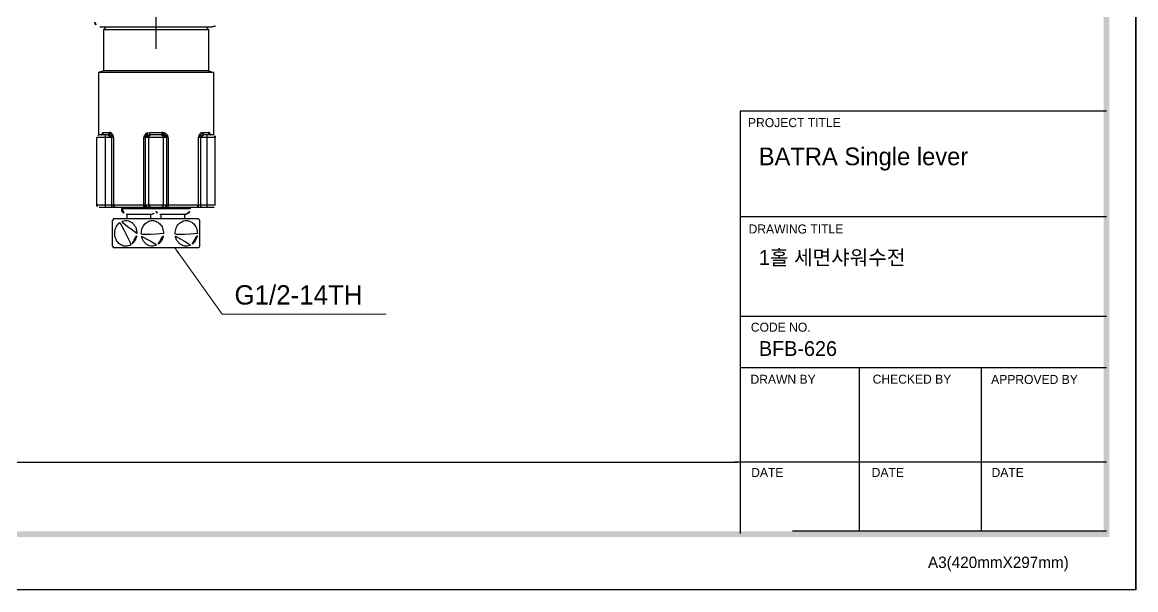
# Model space of a CAD drawing. Extents: x 16296660632 to 16296672714, y -37409619871 to -37409617455.
# Drawn here: x 16296672253.9 to 16296672714, y -37409618103.6 to -37409617868.9 of the extents above; entities that cross this region are included whole.
import ezdxf

# ---------------------------------------------------------------- set-up
doc = ezdxf.new("R2010")
doc.units = 0
doc.header["$LTSCALE"] = 10
doc.header["$MEASUREMENT"] = 0
doc.header["$PDMODE"] = 3
doc.header["$PDSIZE"] = -10
doc.linetypes.add('ACAD_ISO08W100', pattern=[36, 24, -3, 6, -3])
doc.layers.get('0').update_dxf_attribs({"linetype": 'CONTINUOUS'})
doc.layers.get('DEFPOINTS').update_dxf_attribs({"linetype": 'CONTINUOUS'})
doc.layers.add('02___PRT_ALL_AXES', color=7, linetype='CONTINUOUS')
doc.styles.add('Daelim Dimension', font='')
doc.styles.get("Standard").update_dxf_attribs({"font": 'SYMBOL'})
doc.styles.get('Daelim Dimension').set_extended_font_data('나눔고딕')
doc.dimstyles.new('DEFAULT', dxfattribs={"dimscale": 2, "dimtxt": 2, "dimasz": 2, "dimexe": 0, "dimexo": 2, "dimgap": 1, "dimtad": 1, "dimdec": 1, "dimzin": 9, "dimdsep": 46, "dimtxsty": 'Daelim Dimension', "dimcen": 0.5, "dimclrd": 252, "dimclre": 252, "dimclrt": 3, "dimadec": 1, "dimazin": 0, "dimtfac": 1, "dimtdec": 1, "dimtix": 1, "dimtmove": 0, "dimatfit": 3, "dimfxl": 1, "dimtolj": 1, "dimtzin": 1, "dimlwd": 9, "dimlwe": 9, "dimarcsym": 0})
doc.dimstyles.new('NPT', dxfattribs={"dimtxt": 8, "dimasz": 2.5, "dimexe": 1, "dimexo": 0.5, "dimgap": 0.5, "dimtad": 1, "dimdec": 0, "dimdsep": 46, "dimtxsty": 'Standard', "dimcen": 2.5, "dimclrd": 4, "dimclre": 4, "dimclrt": 3, "dimadec": 0, "dimazin": 0, "dimtfac": 1, "dimtdec": 0, "dimtmove": 0, "dimatfit": 3, "dimfxl": 1, "dimlwd": 15, "dimlwe": 15, "dimarcsym": 0})

# ---------------------------------------------------------------- blocks, each defined once
blk = doc.blocks.new('*D9')
at = {"color": 5, "lineweight": 9, "transparency": 16777216}
for p, q in [((16296672291.66987, -37409617852.744263), (16296672291.66987, -37409617863.651558)), ((16296672326.66987, -37409617852.744263), (16296672326.66987, -37409617863.651558)), ((16296672295.66987, -37409617863.651558), (16296672322.66987, -37409617863.651558)), ((16296672326.66987, -37409617863.651558), (16296672441.829691, -37409617863.651558))]:
    blk.add_line(p, q, dxfattribs=at)
at = {"color": 5, "transparency": 16777216}
for points in [[(16296672295.66987, -37409617862.984894), (16296672295.66987, -37409617864.318222), (16296672291.66987, -37409617863.651558)], [(16296672322.66987, -37409617862.984894), (16296672322.66987, -37409617864.318222), (16296672326.66987, -37409617863.651558)]]:
    blk.add_solid(points, dxfattribs=at)
at = {"layer": 'DEFPOINTS', "color": 0, "transparency": 16777216}
for p in [(16296672291.66987, -37409617848.744263), (16296672326.66987, -37409617848.744263), (16296672326.66987, -37409617863.651558)]:
    blk.add_point(p, dxfattribs=at)
at = {"color": 7, "transparency": 16777216, "insert": (16296672394.243139, -37409617853.666939), "char_height": 10, "attachment_point": 5, "style": 'Daelim Dimension'}
blk.add_mtext('\\A1;설치 구멍 {\\H1.25x;\\C256;Ø}35', dxfattribs=at)

msp = doc.modelspace()

# ---------------------------------------------------------------- linework, layer by layer
at = {"color": 1, "linetype": 'ACAD_ISO08W100'}
msp.add_line((16296672309.16987, -37409617879.889519), (16296672309.16987, -37409617691.184967), dxfattribs=at)
at = {"color": 7, "linetype": 'Continuous'}
for p, q in [((16296672285.92417, -37409617870.830673), (16296672332.415569, -37409617870.830673)), ((16296672288.41987, -37409617871.030663), (16296672287.41987, -37409617872.030663)), ((16296672330.91987, -37409617872.030663), (16296672287.41987, -37409617872.030663)), ((16296672329.91987, -37409617871.030663), (16296672288.41987, -37409617871.030663)), ((16296672329.91987, -37409617871.030663), (16296672330.91987, -37409617872.030663)), ((16296672284.668751, -37409617944.530663), (16296672284.668751, -37409617916.530663)), ((16296672291.57568, -37409617916.530663), (16296672284.668751, -37409617916.530663)), ((16296672289.2031, -37409617915.530663), (16296672285.668751, -37409617915.530663)), ((16296672287.43597, -37409617914.530663), (16296672290.00984, -37409617914.530663)), ((16296672288.168751, -37409617915.530663), (16296672288.168751, -37409617945.530663)), ((16296672290.834881, -37409617916.530663), (16296672290.834881, -37409617945.530663)), ((16296672291.57568, -37409617916.530663), (16296672291.57568, -37409617944.530663)), ((16296672304.151011, -37409617944.530663), (16296672304.151011, -37409617916.530663)), ((16296672314.188721, -37409617916.530663), (16296672304.151011, -37409617916.530663)), ((16296672304.805719, -37409617944.530663), (16296672304.805719, -37409617916.530663)), ((16296672306.138781, -37409617944.530663), (16296672306.138781, -37409617916.530663)), ((16296672311.8521, -37409617915.530663), (16296672306.487631, -37409617915.530663)), ((16296672306.596001, -37409617914.530663), (16296672311.743731, -37409617914.530663)), ((16296672312.20096, -37409617944.530663), (16296672312.20096, -37409617916.530663)), ((16296672313.534019, -37409617916.530663), (16296672313.534019, -37409617944.530663)), ((16296672314.188721, -37409617916.530663), (16296672314.188721, -37409617944.530663)), ((16296672326.76405, -37409617944.530663), (16296672326.76405, -37409617916.530663)), ((16296672333.67098, -37409617916.530663), (16296672326.76405, -37409617916.530663)), ((16296672327.50486, -37409617916.530663), (16296672327.50486, -37409617945.530663)), ((16296672328.329901, -37409617914.530663), (16296672330.903761, -37409617914.530663)), ((16296672332.67098, -37409617915.530663), (16296672329.136641, -37409617915.530663)), ((16296672330.17098, -37409617915.530663), (16296672330.17098, -37409617945.530663)), ((16296672333.67098, -37409617944.530663), (16296672333.67098, -37409617916.530663)), ((16296672333.67098, -37409617944.530663), (16296672284.668751, -37409617944.530663)), ((16296672332.67098, -37409617945.530663), (16296672285.668751, -37409617945.530663)), ((16296672295.05966, -37409617945.530663), (16296672295.05966, -37409617946.127243)), ((16296672323.280081, -37409617945.530663), (16296672323.280081, -37409617946.127243)), ((16296672291.53577, -37409617950.239143), (16296672291.169371, -37409617950.940727)), ((16296672326.80397, -37409617950.239143), (16296672291.53577, -37409617950.239143)), ((16296672323.280081, -37409617946.127243), (16296672295.05966, -37409617946.127243)), ((16296672296.769871, -37409617948.239143), (16296672307.56987, -37409617948.239143)), ((16296672297.252069, -37409617950.239143), (16296672297.252069, -37409617948.239143)), ((16296672307.08766, -37409617950.239143), (16296672307.08766, -37409617948.239143)), ((16296672310.769871, -37409617948.239143), (16296672321.56987, -37409617948.239143)), ((16296672311.252069, -37409617950.239143), (16296672311.252069, -37409617948.239143)), ((16296672321.08766, -37409617950.239143), (16296672321.08766, -37409617948.239143)), ((16296672326.80397, -37409617950.239143), (16296672327.17037, -37409617950.940727)), ((16296672291.16987, -37409617961.538933), (16296672291.16987, -37409617950.939697)), ((16296672327.16987, -37409617950.939697), (16296672327.16987, -37409617961.538933)), ((16296672291.162189, -37409617961.522614), (16296672291.53577, -37409617962.239143)), ((16296672326.80397, -37409617962.239143), (16296672291.53577, -37409617962.239143)), ((16296672327.177549, -37409617961.522614), (16296672326.80397, -37409617962.239143))]:
    msp.add_line(p, q, dxfattribs=at)
at = {"color": 5, "ltscale": 40}
for p, q in [((16296672701.939739, -37409617905.713043), (16296672550.60157, -37409617905.713043)), ((16296672701.939739, -37409617949.456383), (16296672550.60157, -37409617949.456383)), ((16296672701.939739, -37409617949.456383), (16296672550.60157, -37409617949.456383)), ((16296672701.939739, -37409617990.605766), (16296672550.60157, -37409617990.605766)), ((16296672701.939739, -37409617990.605766), (16296672550.60157, -37409617990.605766)), ((16296672701.939739, -37409618011.828941), (16296672550.60157, -37409618011.828941)), ((16296672701.939739, -37409618011.828941), (16296672550.60157, -37409618011.828941)), ((16296672599.757521, -37409618011.828941), (16296672599.757521, -37409618079.389397)), ((16296672650.20578, -37409618011.828941), (16296672650.20578, -37409618079.389397)), ((16296672701.939739, -37409618050.856003), (16296672548.209459, -37409618050.856003)), ((16296672701.939739, -37409618050.856003), (16296672551.78064, -37409618050.856003)), ((16296672701.939739, -37409618079.389397), (16296672572.242519, -37409618079.389397))]:
    msp.add_line(p, q, dxfattribs=at)
at = {"color": 5, "ltscale": 0.5}
msp.add_line((16296672550.60157, -37409617905.713043), (16296672550.60157, -37409618080.304832), dxfattribs=at)
at = {"color": 5}
msp.add_line((16296671807.02898, -37409618050.856003), (16296672549.422501, -37409618050.856003), dxfattribs=at)
at = {"color": 2}
msp.add_lwpolyline([(16296671793.750851, -37409617455.355309), (16296672714.038799, -37409617455.355309), (16296672714.038799, -37409618103.587517), (16296671793.750851, -37409618103.587517)], close=True, dxfattribs=at)
at = {"ltscale": 0.5}
msp.add_lwpolyline([(16296671793.750851, -37409617455.355309), (16296672714.038799, -37409617455.355309), (16296672714.038799, -37409618103.587517), (16296671793.750851, -37409618103.587517)], close=True, dxfattribs=at)
at = {"color": 2}
msp.add_lwpolyline([(16296672714.038799, -37409618103.587517), (16296672714.038799, -37409617455.355309)], dxfattribs=at)
at = {"color": 7, "linetype": 'Continuous'}
for points in [[(16296672286.52685, -37409617915.530647), (16296672286.676201, -37409617915.506081), (16296672286.80797, -37409617915.435837), (16296672286.823441, -37409617915.421417)], [(16296672331.5466, -37409617915.471069), (16296672331.522051, -37409617915.429398), (16296672331.53364, -37409617915.437401), (16296672331.669319, -37409617915.507927), (16296672331.81262, -37409617915.530647)]]:
    msp.add_lwpolyline(points, dxfattribs=at)
for centre, radius, start, end in [((16296672285.92417, -37409617868.830673), 2, 183.00009947, 270), ((16296672332.415569, -37409617868.830673), 2, 270, 356.99990053), ((16296672285.668751, -37409617916.530663), 1, 90, 180), ((16296672332.67098, -37409617916.530663), 1, 0, 90), ((16296672285.668751, -37409617944.530663), 1, 180, 270), ((16296672332.67098, -37409617944.530663), 1, 270, 0), ((16296672296.769871, -37409617946.490723), 1.748411, 168.001071, 270), ((16296672307.56987, -37409617946.490723), 1.748411, 270, 336.63240028), ((16296672310.769871, -37409617946.490723), 1.748411, 203.36759972, 270), ((16296672321.56987, -37409617946.490723), 1.748411, 270, 11.998929)]:
    msp.add_arc(centre, radius, start, end, dxfattribs=at)
for points, knots in [([(16296672287.43597, -37409617914.530663), (16296672287.43597, -37409617914.659813), (16296672287.39024, -37409617914.917511), (16296672287.22246, -37409617915.196007), (16296672287.03684, -37409617915.364212), (16296672286.828091, -37409617915.48835), (16296672286.645861, -37409617915.529778), (16296672286.52685, -37409617915.530647)], [0, 0, 0, 0, 0.2598032447, 0.5137677024, 0.6381933731, 0.7605708386, 1, 1, 1, 1]), ([(16296672286.671009, -37409617915.504066), (16296672286.706209, -37409617915.360268), (16296672286.7866, -37409617915.105667), (16296672286.94165, -37409617914.826714), (16296672287.08647, -37409617914.670868), (16296672287.19668, -37409617914.590714), (16296672287.31402, -37409617914.541603), (16296672287.395861, -37409617914.530663), (16296672287.43597, -37409617914.530663)], [0, 0, 0, 0, 0.3355794913, 0.6025356663, 0.7145108152, 0.8154352798, 0.909076431, 1, 1, 1, 1]), ([(16296672289.2031, -37409617915.530663), (16296672289.365459, -37409617915.53067), (16296672289.611811, -37409617915.558167), (16296672289.930759, -37409617915.644417), (16296672290.16778, -37409617915.737373), (16296672290.3962, -37409617915.862381), (16296672290.60751, -37409617916.027359), (16296672290.751711, -37409617916.209572), (16296672290.82185, -37409617916.385567), (16296672290.83485, -37409617916.482178), (16296672290.834881, -37409617916.530663)], [0, 0, 0, 0, 0.2342950476, 0.3542171299, 0.4762485784, 0.6008065335, 0.7286675008, 0.8612265575, 0.9300262819, 1, 1, 1, 1]), ([(16296672290.00984, -37409617914.530663), (16296672290.00984, -37409617914.659866), (16296672289.970381, -37409617914.913887), (16296672289.79756, -37409617915.243874), (16296672289.53124, -37409617915.473801), (16296672289.309099, -37409617915.530663), (16296672289.2031, -37409617915.530663)], [0, 0, 0, 0, 0.2741458573, 0.5347632575, 0.7750891559, 1, 1, 1, 1]), ([(16296672290.00984, -37409617914.530663), (16296672290.09786, -37409617914.530663), (16296672290.279949, -37409617914.555267), (16296672290.5453, -37409617914.658348), (16296672290.80242, -37409617914.825539), (16296672291.13748, -37409617915.144867), (16296672291.399599, -37409617915.584312), (16296672291.54851, -37409617916.09967), (16296672291.575581, -37409617916.385399), (16296672291.57568, -37409617916.530663)], [0, 0, 0, 0, 0.0949355462, 0.1957404161, 0.3047441118, 0.4235593175, 0.6928032484, 0.8433174777, 1, 1, 1, 1]), ([(16296672304.151011, -37409617916.530663), (16296672304.151159, -37409617916.384666), (16296672304.1922, -37409617916.091476), (16296672304.367121, -37409617915.686333), (16296672304.629959, -37409617915.334373), (16296672305.065149, -37409617914.948196), (16296672305.72496, -37409617914.620369), (16296672306.3064, -37409617914.530663), (16296672306.596001, -37409617914.530663)], [0, 0, 0, 0, 0.1258718296, 0.2514460071, 0.3766301465, 0.5015206836, 0.7503243214, 1, 1, 1, 1]), ([(16296672304.805719, -37409617916.530663), (16296672304.80574, -37409617916.482178), (16296672304.81855, -37409617916.385719), (16296672304.88694, -37409617916.209633), (16296672305.02956, -37409617916.026779), (16296672305.24106, -37409617915.861427), (16296672305.472601, -37409617915.736473), (16296672305.71628, -37409617915.643707), (16296672306.052521, -37409617915.556923), (16296672306.313829, -37409617915.53067), (16296672306.487631, -37409617915.530663)], [0, 0, 0, 0, 0.0682981925, 0.1353232856, 0.264139043, 0.3888126651, 0.5114769535, 0.6333650874, 0.7551837374, 1, 1, 1, 1]), ([(16296672306.73719, -37409617915.579613), (16296672306.649759, -37409617915.612373), (16296672306.482059, -37409617915.712509), (16296672306.2894, -37409617915.938522), (16296672306.166691, -37409617916.220032), (16296672306.138781, -37409617916.426697), (16296672306.138781, -37409617916.530663)], [0, 0, 0, 0, 0.2355054553, 0.4815682557, 0.7377537042, 1, 1, 1, 1]), ([(16296672306.596001, -37409617914.530663), (16296672306.596001, -37409617914.658272), (16296672306.59236, -37409617914.843628), (16296672306.579029, -37409617915.079323), (16296672306.56617, -37409617915.228951), (16296672306.55043, -37409617915.35218), (16296672306.53516, -37409617915.435097), (16296672306.52033, -37409617915.485489), (16296672306.50989, -37409617915.511421), (16296672306.49715, -37409617915.530663), (16296672306.487631, -37409617915.530663)], [0, 0, 0, 0, 0.3764551479, 0.5467223798, 0.6962851023, 0.8196717226, 0.9123868634, 0.9463669191, 0.9719026523, 1, 1, 1, 1]), ([(16296672307.004801, -37409617915.530663), (16296672306.982189, -37409617915.530663), (16296672306.89127, -37409617915.534828), (16296672306.801189, -37409617915.555634), (16296672306.73719, -37409617915.579613)], [0, 0, 0, 0, 0.2486314709, 1, 1, 1, 1]), ([(16296672311.33493, -37409617915.530663), (16296672311.35755, -37409617915.530663), (16296672311.448469, -37409617915.534828), (16296672311.538549, -37409617915.555634), (16296672311.602551, -37409617915.579613)], [0, 0, 0, 0, 0.2486314709, 1, 1, 1, 1]), ([(16296672311.602551, -37409617915.579613), (16296672311.68998, -37409617915.612373), (16296672311.85767, -37409617915.712509), (16296672312.050329, -37409617915.938522), (16296672312.17305, -37409617916.220032), (16296672312.20096, -37409617916.426697), (16296672312.20096, -37409617916.530663)], [0, 0, 0, 0, 0.2355054552, 0.4815682555, 0.7377537039, 1, 1, 1, 1]), ([(16296672311.743731, -37409617914.530663), (16296672311.743731, -37409617914.658272), (16296672311.74737, -37409617914.843628), (16296672311.7607, -37409617915.079323), (16296672311.773569, -37409617915.228951), (16296672311.789301, -37409617915.35218), (16296672311.804581, -37409617915.435097), (16296672311.819401, -37409617915.485489), (16296672311.829849, -37409617915.511421), (16296672311.842581, -37409617915.530663), (16296672311.8521, -37409617915.530663)], [0, 0, 0, 0, 0.3764554387, 0.5467228137, 0.6962856637, 0.8196723677, 0.9123875231, 0.9463675368, 0.9719031753, 1, 1, 1, 1]), ([(16296672311.743731, -37409617914.530663), (16296672312.033331, -37409617914.530663), (16296672312.61475, -37409617914.620468), (16296672313.27463, -37409617914.948219), (16296672313.709761, -37409617915.334473), (16296672313.972691, -37409617915.68634), (16296672314.14747, -37409617916.091507), (16296672314.18862, -37409617916.384666), (16296672314.188721, -37409617916.530663)], [0, 0, 0, 0, 0.2496695849, 0.4984977702, 0.6233889536, 0.748568832, 0.8741264571, 1, 1, 1, 1]), ([(16296672311.8521, -37409617915.530663), (16296672312.025949, -37409617915.53067), (16296672312.28731, -37409617915.556931), (16296672312.623619, -37409617915.643761), (16296672312.867331, -37409617915.736588), (16296672313.098841, -37409617915.861633), (16296672313.310329, -37409617916.026947), (16296672313.452749, -37409617916.209808), (16296672313.521311, -37409617916.38575), (16296672313.534, -37409617916.482193), (16296672313.534019, -37409617916.530663)], [0, 0, 0, 0, 0.2448740091, 0.366721387, 0.488636089, 0.6113148185, 0.7359768264, 0.8647391245, 0.9317209563, 1, 1, 1, 1]), ([(16296672326.76405, -37409617916.530663), (16296672326.764139, -37409617916.385399), (16296672326.791241, -37409617916.099693), (16296672326.940121, -37409617915.584312), (16296672327.202259, -37409617915.144859), (16296672327.537319, -37409617914.825531), (16296672327.794451, -37409617914.65834), (16296672328.05979, -37409617914.555267), (16296672328.24188, -37409617914.530663), (16296672328.329901, -37409617914.530663)], [0, 0, 0, 0, 0.1566747427, 0.3071949674, 0.5764424251, 0.6952585831, 0.8042627315, 0.9050658967, 1, 1, 1, 1]), ([(16296672327.50486, -37409617916.530663), (16296672327.504881, -37409617916.482178), (16296672327.51786, -37409617916.385582), (16296672327.588039, -37409617916.209587), (16296672327.73221, -37409617916.027367), (16296672327.943529, -37409617915.862381), (16296672328.171949, -37409617915.737373), (16296672328.40897, -37409617915.644417), (16296672328.72793, -37409617915.558167), (16296672328.97427, -37409617915.53067), (16296672329.136641, -37409617915.530663)], [0, 0, 0, 0, 0.0699650627, 0.1387637771, 0.2713287157, 0.3991918892, 0.5237507646, 0.6457832023, 0.7657062334, 1, 1, 1, 1]), ([(16296672328.329901, -37409617914.530663), (16296672328.329901, -37409617914.659866), (16296672328.36935, -37409617914.913887), (16296672328.54217, -37409617915.243874), (16296672328.808491, -37409617915.473801), (16296672329.03063, -37409617915.530663), (16296672329.136641, -37409617915.530663)], [0, 0, 0, 0, 0.274146096, 0.5347637253, 0.7750895915, 1, 1, 1, 1]), ([(16296672330.903761, -37409617914.530663), (16296672330.94388, -37409617914.530663), (16296672331.02573, -37409617914.541603), (16296672331.143089, -37409617914.590729), (16296672331.253309, -37409617914.670914), (16296672331.398149, -37409617914.826797), (16296672331.553209, -37409617915.105843), (16296672331.6336, -37409617915.360497), (16296672331.668791, -37409617915.504356)], [0, 0, 0, 0, 0.0909169226, 0.1845516708, 0.2854717754, 0.3974452449, 0.6644064906, 1, 1, 1, 1]), ([(16296672330.903761, -37409617914.530663), (16296672330.903761, -37409617914.659782), (16296672330.949471, -37409617914.917442), (16296672331.117201, -37409617915.195923), (16296672331.302759, -37409617915.364113), (16296672331.51145, -37409617915.488274), (16296672331.69363, -37409617915.529739), (16296672331.81262, -37409617915.53064)], [0, 0, 0, 0, 0.259801451, 0.5137660125, 0.6381922274, 0.7605701902, 1, 1, 1, 1]), ([(16296672291.57568, -37409617944.530663), (16296672291.57568, -37409617944.659622), (16296672291.611429, -37409617944.910919), (16296672291.76704, -37409617945.239197), (16296672291.976191, -37409617945.43737), (16296672292.168819, -37409617945.517189), (16296672292.267929, -37409617945.530663), (16296672292.31649, -37409617945.530663)], [0, 0, 0, 0, 0.2827094953, 0.5472006423, 0.7836993628, 0.8935414365, 1, 1, 1, 1]), ([(16296672304.151011, -37409617944.530663), (16296672304.151011, -37409617944.595657), (16296672304.153641, -37409617944.723389), (16296672304.16526, -37409617944.908791), (16296672304.184151, -37409617945.079781), (16296672304.209419, -37409617945.229843), (16296672304.240089, -37409617945.353401), (16296672304.270679, -37409617945.437073), (16296672304.298981, -37409617945.486183), (16296672304.322599, -37409617945.515984), (16296672304.347179, -37409617945.530663), (16296672304.362329, -37409617945.530663)], [0, 0, 0, 0, 0.1850241754, 0.36361267, 0.5286946183, 0.6746078884, 0.7965030682, 0.890795533, 0.9272472726, 0.9568558404, 1, 1, 1, 1]), ([(16296672304.805719, -37409617944.530663), (16296672304.805719, -37409617944.660118), (16296672304.84882, -37409617944.916748), (16296672305.036751, -37409617945.247864), (16296672305.32379, -37409617945.475616), (16296672305.55838, -37409617945.530663), (16296672305.67174, -37409617945.530663)], [0, 0, 0, 0, 0.2663611508, 0.5233961669, 0.766753388, 1, 1, 1, 1]), ([(16296672306.138781, -37409617944.530663), (16296672306.138781, -37409617944.660118), (16296672306.181881, -37409617944.916748), (16296672306.36981, -37409617945.247864), (16296672306.656851, -37409617945.475616), (16296672306.891439, -37409617945.530663), (16296672307.004801, -37409617945.530663)], [0, 0, 0, 0, 0.2663611513, 0.5233961669, 0.7667533872, 1, 1, 1, 1]), ([(16296672312.20096, -37409617944.530663), (16296672312.20096, -37409617944.660118), (16296672312.15785, -37409617944.916748), (16296672311.969919, -37409617945.247864), (16296672311.68288, -37409617945.475616), (16296672311.44829, -37409617945.530663), (16296672311.33493, -37409617945.530663)], [0, 0, 0, 0, 0.2663611508, 0.5233961671, 0.7667533879, 1, 1, 1, 1]), ([(16296672313.534019, -37409617944.530663), (16296672313.534019, -37409617944.660118), (16296672313.490919, -37409617944.916748), (16296672313.30299, -37409617945.247864), (16296672313.015949, -37409617945.475616), (16296672312.781349, -37409617945.530663), (16296672312.66799, -37409617945.530663)], [0, 0, 0, 0, 0.2663611513, 0.5233961669, 0.7667533872, 1, 1, 1, 1]), ([(16296672314.188721, -37409617944.530663), (16296672314.188721, -37409617944.595657), (16296672314.18609, -37409617944.723389), (16296672314.174471, -37409617944.908791), (16296672314.155581, -37409617945.079781), (16296672314.13032, -37409617945.229843), (16296672314.099649, -37409617945.353401), (16296672314.069059, -37409617945.437073), (16296672314.040751, -37409617945.486183), (16296672314.01713, -37409617945.515984), (16296672313.992559, -37409617945.530663), (16296672313.9774, -37409617945.530663)], [0, 0, 0, 0, 0.185024175, 0.3636126693, 0.5286946176, 0.6746078879, 0.7965030678, 0.8907955324, 0.927247272, 0.9568558399, 1, 1, 1, 1]), ([(16296672326.76405, -37409617944.530663), (16296672326.76405, -37409617944.659622), (16296672326.7283, -37409617944.910919), (16296672326.572689, -37409617945.239197), (16296672326.363541, -37409617945.43737), (16296672326.17091, -37409617945.517189), (16296672326.0718, -37409617945.530663), (16296672326.023239, -37409617945.530663)], [0, 0, 0, 0, 0.2827094954, 0.547200642, 0.783699362, 0.893541436, 1, 1, 1, 1]), ([(16296672294.212761, -37409617951.763184), (16296672293.95088, -37409617951.954849), (16296672293.459949, -37409617952.402031), (16296672292.86438, -37409617953.213921), (16296672292.420679, -37409617954.145432), (16296672292.053459, -37409617955.496117), (16296672292.047529, -37409617956.930862), (16296672292.40328, -37409617958.285294), (16296672292.839121, -37409617959.221542), (16296672293.428049, -37409617960.04023), (16296672294.14764, -37409617960.709053), (16296672294.97016, -37409617961.200127), (16296672295.863041, -37409617961.492363), (16296672296.78969, -37409617961.572594), (16296672297.711439, -37409617961.436981), (16296672298.58938, -37409617961.092102), (16296672299.11554, -37409617960.736938), (16296672299.359831, -37409617960.532883)], [0, 0, 0, 0, 0.0615615567, 0.1249253627, 0.1899015463, 0.2561174359, 0.3893945438, 0.4556570847, 0.5207091988, 0.5841495892, 0.6458009122, 0.7057722639, 0.7644623185, 0.8225018396, 0.8806442824, 0.9396194977, 1, 1, 1, 1]), ([(16296672301.259319, -37409617956.243736), (16296672301.25967, -37409617955.774239), (16296672301.15279, -37409617954.839508), (16296672300.67845, -37409617953.53196), (16296672299.920919, -37409617952.409462), (16296672298.92882, -37409617951.553047), (16296672297.768881, -37409617951.027748), (16296672296.52462, -37409617950.87809), (16296672295.292379, -37409617951.116638), (16296672294.550911, -37409617951.515663), (16296672294.212761, -37409617951.763184)], [0, 0, 0, 0, 0.1356431239, 0.2689678003, 0.398215115, 0.5226470175, 0.6428594046, 0.7607410087, 0.8789300218, 1, 1, 1, 1]), ([(16296672312.259319, -37409617956.243736), (16296672312.259871, -37409617955.509933), (16296672312.00104, -37409617954.057259), (16296672311.038891, -37409617952.502518), (16296672309.978411, -37409617951.613579), (16296672309.087299, -37409617951.157257), (16296672308.130939, -37409617950.92672), (16296672307.153021, -37409617950.933548), (16296672306.19916, -37409617951.177467), (16296672305.313049, -37409617951.646027), (16296672304.5338, -37409617952.316429), (16296672303.89456, -37409617953.157669), (16296672303.421949, -37409617954.132278), (16296672303.13553, -37409617955.197868), (16296672303.047029, -37409617956.307907), (16296672303.122959, -37409617957.049843), (16296672303.19446, -37409617957.413208)], [0, 0, 0, 0, 0.1319062626, 0.2586316909, 0.3195739099, 0.3788478185, 0.4369785381, 0.4947168237, 0.5528998698, 0.6122637802, 0.6733140396, 0.7362326567, 0.8008739429, 0.8668139368, 0.9334297151, 1, 1, 1, 1]), ([(16296672326.259319, -37409617956.243736), (16296672326.259871, -37409617955.509933), (16296672326.00104, -37409617954.057259), (16296672325.038891, -37409617952.502518), (16296672323.978411, -37409617951.613579), (16296672323.087299, -37409617951.157257), (16296672322.130939, -37409617950.92672), (16296672321.153021, -37409617950.933548), (16296672320.19916, -37409617951.177467), (16296672319.313049, -37409617951.646027), (16296672318.5338, -37409617952.316429), (16296672317.89456, -37409617953.157669), (16296672317.421949, -37409617954.132278), (16296672317.13553, -37409617955.197868), (16296672317.047029, -37409617956.307907), (16296672317.122959, -37409617957.049843), (16296672317.19446, -37409617957.413208)], [0, 0, 0, 0, 0.1319062626, 0.2586316909, 0.3195739099, 0.3788478185, 0.4369785381, 0.4947168237, 0.5528998698, 0.6122637802, 0.6733140396, 0.7362326567, 0.8008739429, 0.8668139368, 0.9334297151, 1, 1, 1, 1]), ([(16296672299.359831, -37409617960.532883), (16296672299.65653, -37409617960.285042), (16296672300.1987, -37409617959.70414), (16296672300.799959, -37409617958.66024), (16296672301.174219, -37409617957.485817), (16296672301.25901, -37409617956.658821), (16296672301.259319, -37409617956.243736)], [0, 0, 0, 0, 0.2400504613, 0.4879968022, 0.7422606432, 1, 1, 1, 1]), ([(16296672303.19446, -37409617957.413208), (16296672303.27446, -37409617957.819778), (16296672303.516439, -37409617958.609261), (16296672304.11585, -37409617959.671028), (16296672304.91782, -37409617960.543114), (16296672305.879589, -37409617961.173897), (16296672306.947741, -37409617961.524292), (16296672308.059759, -37409617961.570641), (16296672309.14753, -37409617961.310249), (16296672309.80547, -37409617960.94809), (16296672310.108999, -37409617960.728188)], [0, 0, 0, 0, 0.1353486559, 0.2673557832, 0.3951332286, 0.5186812945, 0.6390003706, 0.757896401, 0.8775678065, 1, 1, 1, 1]), ([(16296672310.108999, -37409617960.728188), (16296672310.44108, -37409617960.48761), (16296672311.0529, -37409617959.903549), (16296672311.73527, -37409617958.816597), (16296672312.162189, -37409617957.571404), (16296672312.25898, -37409617956.687576), (16296672312.259319, -37409617956.243736)], [0, 0, 0, 0, 0.239010962, 0.4866157032, 0.7413052667, 1, 1, 1, 1]), ([(16296672317.19446, -37409617957.413208), (16296672317.27446, -37409617957.819778), (16296672317.516439, -37409617958.609261), (16296672318.11585, -37409617959.671028), (16296672318.91782, -37409617960.543114), (16296672319.879589, -37409617961.173897), (16296672320.947741, -37409617961.524292), (16296672322.059759, -37409617961.570641), (16296672323.14753, -37409617961.310249), (16296672323.80547, -37409617960.94809), (16296672324.108999, -37409617960.728188)], [0, 0, 0, 0, 0.1353486559, 0.2673557832, 0.3951332286, 0.5186812945, 0.6390003706, 0.757896401, 0.8775678065, 1, 1, 1, 1]), ([(16296672324.108999, -37409617960.728188), (16296672324.44108, -37409617960.48761), (16296672325.0529, -37409617959.903549), (16296672325.73527, -37409617958.816597), (16296672326.162189, -37409617957.571404), (16296672326.25898, -37409617956.687576), (16296672326.259319, -37409617956.243736)], [0, 0, 0, 0, 0.239010962, 0.4866157032, 0.7413052667, 1, 1, 1, 1])]:
    msp.add_open_spline(points, degree=3, knots=knots, dxfattribs=at)
at = {"color": 5, "ltscale": 40}
for points in [[(16296672703.118799, -37409617466.275307), (16296672700.76067, -37409617466.275307), (16296672703.118799, -37409618081.747543), (16296672700.76067, -37409618079.389397)], [(16296672703.118799, -37409617466.275307), (16296672700.76067, -37409617466.275307), (16296672703.118799, -37409618081.747543), (16296672700.76067, -37409618079.389397)], [(16296672703.118799, -37409618081.747543), (16296672700.76067, -37409618079.389397), (16296671804.670851, -37409618081.747543), (16296671807.02898, -37409618079.389397)]]:
    msp.add_trace(points, dxfattribs=at)
at = {"layer": '02___PRT_ALL_AXES', "color": 7, "linetype": 'Continuous'}
for p, q in [((16296672287.41987, -37409617872.030663), (16296672287.41987, -37409617889.030663)), ((16296672290.019871, -37409617871.030663), (16296672290.019871, -37409617870.830673)), ((16296672328.31987, -37409617871.030663), (16296672328.31987, -37409617870.830673)), ((16296672330.91987, -37409617872.030663), (16296672330.91987, -37409617889.030663)), ((16296672287.41987, -37409617889.030663), (16296672285.41987, -37409617889.758614)), ((16296672285.41987, -37409617889.758614), (16296672285.41987, -37409617915.570084)), ((16296672332.91987, -37409617889.758614), (16296672285.41987, -37409617889.758614)), ((16296672330.91987, -37409617889.030663), (16296672287.41987, -37409617889.030663)), ((16296672330.91987, -37409617889.030663), (16296672332.91987, -37409617889.758614)), ((16296672332.91987, -37409617889.758614), (16296672332.91987, -37409617915.570084))]:
    msp.add_line(p, q, dxfattribs=at)

# ---------------------------------------------------------------- texts
at = {"color": 5, "ltscale": 40, "style": 'Daelim Dimension'}
for s, height, p in [('PROJECT TITLE', 3.7368116, (16296672553.805349, -37409617912.300041)), ('DRAWING TITLE', 3.7368116, (16296672554.04493, -37409617956.280296)), ('CODE NO.', 3.7368116, (16296672554.982031, -37409617996.894821)), ('DRAWN BY', 3.7368116, (16296672554.835489, -37409618018.434708)), ('CHECKED BY', 3.7368116, (16296672605.323931, -37409618018.368439)), ('APPROVED BY', 3.7368116, (16296672654.289749, -37409618018.489159)), ('DATE', 3.7368116, (16296672555.127359, -37409618056.948868)), ('DATE', 3.7368116, (16296672604.926559, -37409618056.948868)), ('DATE', 3.7368116, (16296672654.46159, -37409618056.948868)), ('A3(420mmX297mm)', 4.71626222, (16296672628.17877, -37409618094.609894))]:
    msp.add_text(s, height=height, dxfattribs=at).set_placement(p)
at = {"attachment_point": 1, "style": 'Daelim Dimension'}
for s, insert, char_height, width in [('BATRA Single lever', (16296672558.250099, -37409617920.739197), 7.32522525, 117.73294515), ('1홀 세면샤워수전 ', (16296672558.314739, -37409617963.134804), 6.1152, 102.91256292), ('BFB-626', (16296672558.314739, -37409618000.795731), 6.1152, 102.91256292)]:
    msp.add_mtext(s, dxfattribs=dict(at, insert=insert, char_height=char_height, width=width))
at = {"color": 2, "insert": (16296672341.59894, -37409617977.66909), "char_height": 8, "width": 33.11994765, "attachment_point": 1, "style": 'Daelim Dimension'}
msp.add_mtext('G1/2-14TH', dxfattribs=at)

# ---------------------------------------------------------------- dimensions: what is measured, and where the dimension line sits
dim = msp.add_linear_dim(base=(16296672326.66987, -37409617863.651558), p1=(16296672291.66987, -37409617848.744263), p2=(16296672326.66987, -37409617848.744263), text='설치 구멍 {\\H1.25x;\\C256;Ø}<>', dimstyle='DEFAULT', override={"dimtxt": 5, "dimdec": 0, "dimclrd": 5, "dimclre": 5, "dimclrt": 7})
dim.commit()
dim.dimension.update_dxf_attribs({"geometry": '*D9', "text_midpoint": (16296672394.243139, -37409617863.651558), "dimtype": 160})

# ---------------------------------------------------------------- leaders
msp.add_leader([(16296672316.92112, -37409617962.239143), (16296672336.558359, -37409617989.691704), (16296672404.23188, -37409617989.691704)], dimstyle='NPT', override={"dimgap": 0.5, "dimtad": 0, "dimclrd": 5})

doc.saveas('drawing.dxf')
